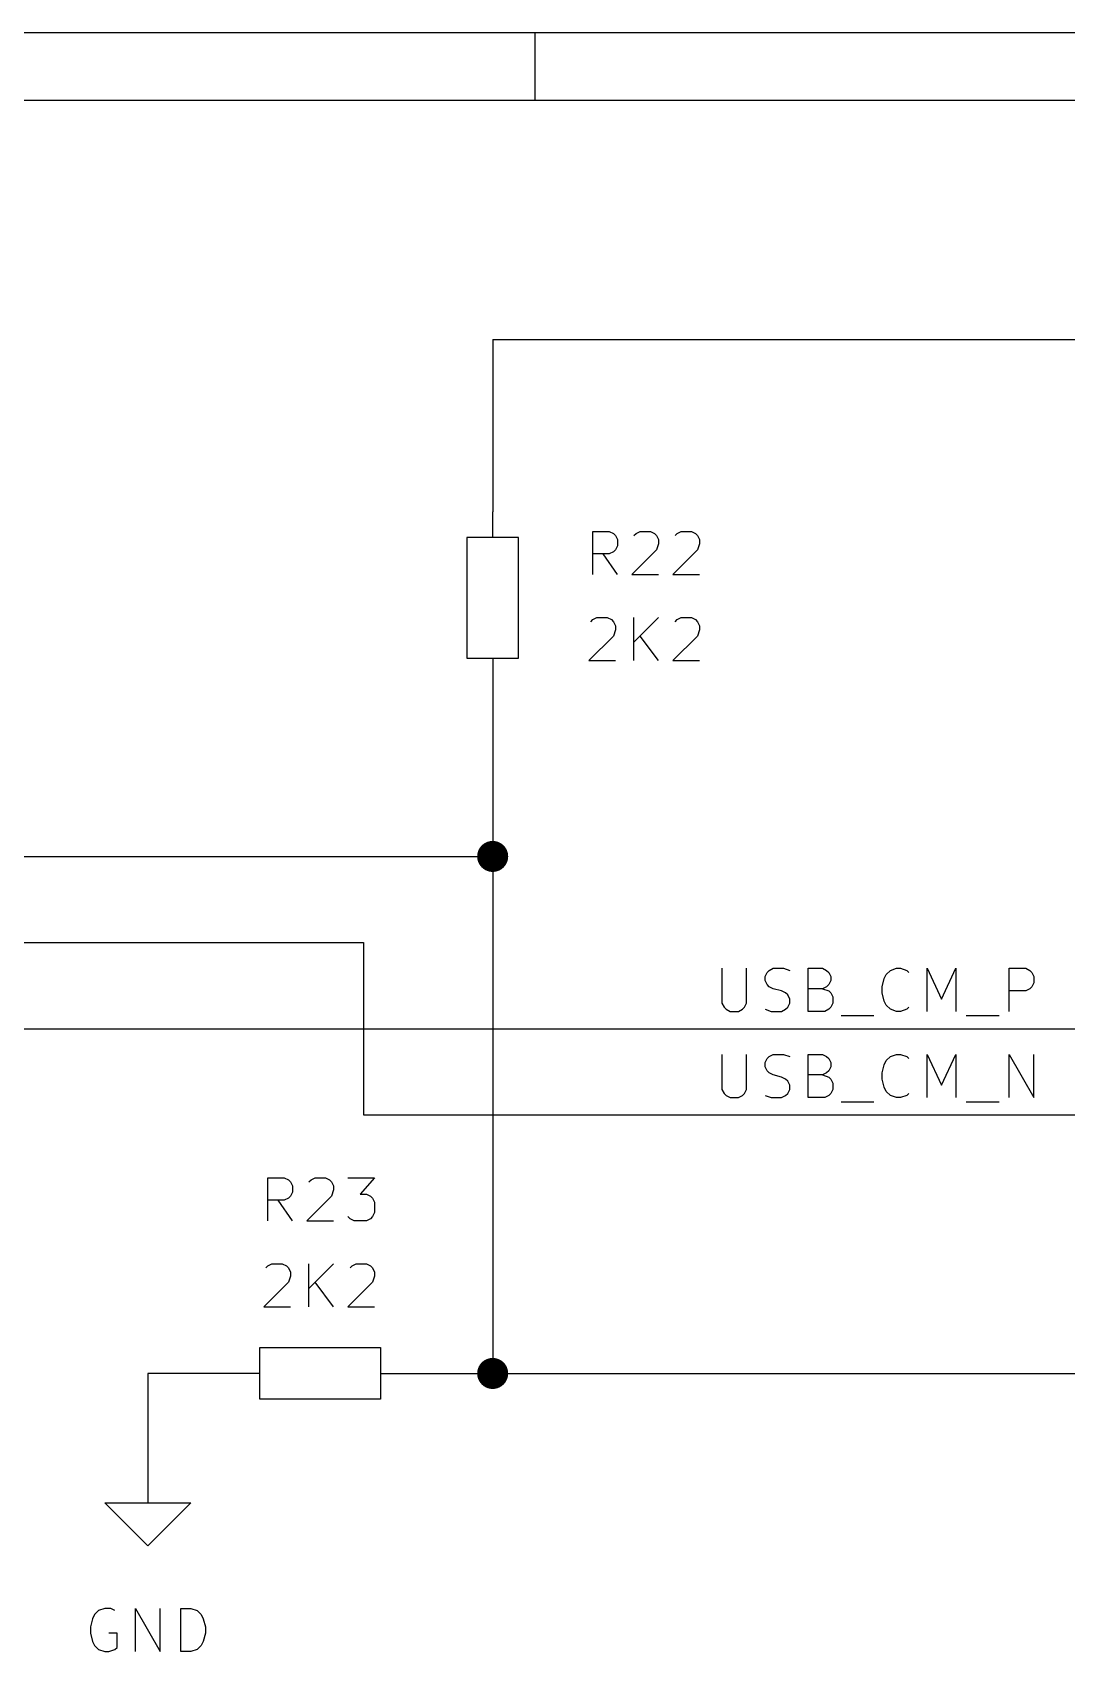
# Model space of a CAD drawing. Extents: x 0.4 to 11.3, y -7.9 to -0.4.
# Drawn here: x 5.716 to 6.916, y -2.273 to -0.394 of the extents above; entities that cross this region are included whole.
import ezdxf

# ---------------------------------------------------------------- set-up
doc = ezdxf.new("R2010")
doc.units = 0
doc.header["$MEASUREMENT"] = 0
for name, color, linetype in [('CYAN2', 4, 'CONTINUOUS'), ('GRAY1', 251, 'CONTINUOUS'), ('GREEN3', 91, 'CONTINUOUS'), ('RED2', 1, 'CONTINUOUS')]:
    doc.layers.add(name, color=color, linetype=linetype)

msp = doc.modelspace()

# ---------------------------------------------------------------- linework, layer by layer
at = {"layer": 'CYAN2', "linetype": 'CONTINUOUS'}
for p, q in [((6.3663, -1.0228), (6.3663, -0.9728)), ((6.3663, -0.9728), (6.3853, -0.9728)), ((6.3853, -0.9728), (6.3901, -0.9752)), ((6.3901, -0.9752), (6.3925, -0.9776)), ((6.4139, -0.9776), (6.4163, -0.9752)), ((6.4163, -0.9752), (6.421, -0.9728)), ((6.421, -0.9728), (6.4329, -0.9728)), ((6.4329, -0.9728), (6.4377, -0.9752)), ((6.4377, -0.9752), (6.4401, -0.9776)), ((6.4615, -0.9776), (6.4639, -0.9752)), ((6.4639, -0.9752), (6.4687, -0.9728)), ((6.4687, -0.9728), (6.4806, -0.9728)), ((6.4806, -0.9728), (6.4853, -0.9752)), ((6.4853, -0.9752), (6.4877, -0.9776)), ((6.3925, -0.9942), (6.3901, -0.9966)), ((6.3925, -0.9776), (6.3949, -0.9823)), ((6.3949, -0.9895), (6.3925, -0.9942)), ((6.3949, -0.9823), (6.3949, -0.9895)), ((6.4401, -0.9942), (6.4115, -1.0228)), ((6.4401, -0.9776), (6.4425, -0.9823)), ((6.4425, -0.9871), (6.4401, -0.9942)), ((6.4425, -0.9823), (6.4425, -0.9871)), ((6.4877, -0.9942), (6.4591, -1.0228)), ((6.4877, -0.9776), (6.4901, -0.9823)), ((6.4901, -0.9871), (6.4877, -0.9942)), ((6.4901, -0.9823), (6.4901, -0.9871)), ((6.3853, -0.999), (6.3663, -0.999)), ((6.3949, -1.0228), (6.3782, -0.999)), ((6.3901, -0.9966), (6.3853, -0.999)), ((6.4115, -1.0228), (6.4425, -1.0228)), ((6.4591, -1.0228), (6.4901, -1.0228)), ((6.3639, -1.0776), (6.3663, -1.0752)), ((6.3663, -1.0752), (6.371, -1.0728)), ((6.371, -1.0728), (6.3829, -1.0728)), ((6.3829, -1.0728), (6.3877, -1.0752)), ((6.3877, -1.0752), (6.3901, -1.0776)), ((6.3901, -1.0776), (6.3925, -1.0823)), ((6.3925, -1.0871), (6.3901, -1.0942)), ((6.3925, -1.0823), (6.3925, -1.0871)), ((6.4139, -1.1228), (6.4139, -1.0728)), ((6.4425, -1.0728), (6.4139, -1.1014)), ((6.4615, -1.0776), (6.4639, -1.0752)), ((6.4639, -1.0752), (6.4687, -1.0728)), ((6.4687, -1.0728), (6.4806, -1.0728)), ((6.4806, -1.0728), (6.4853, -1.0752)), ((6.4853, -1.0752), (6.4877, -1.0776)), ((6.4877, -1.0776), (6.4901, -1.0823)), ((6.4901, -1.0871), (6.4877, -1.0942)), ((6.4901, -1.0823), (6.4901, -1.0871)), ((6.3901, -1.0942), (6.3615, -1.1228)), ((6.4425, -1.1228), (6.421, -1.0942)), ((6.4877, -1.0942), (6.4591, -1.1228)), ((6.3615, -1.1228), (6.3925, -1.1228)), ((6.4591, -1.1228), (6.4901, -1.1228)), ((5.9893, -1.7728), (5.9893, -1.7228)), ((5.9893, -1.7228), (6.0083, -1.7228)), ((6.0083, -1.7228), (6.0131, -1.7252)), ((6.0131, -1.7252), (6.0155, -1.7276)), ((6.0155, -1.7276), (6.0179, -1.7323)), ((6.0369, -1.7276), (6.0393, -1.7252)), ((6.0393, -1.7252), (6.044, -1.7228)), ((6.044, -1.7228), (6.056, -1.7228)), ((6.056, -1.7228), (6.0607, -1.7252)), ((6.0607, -1.7252), (6.0631, -1.7276)), ((6.0631, -1.7276), (6.0655, -1.7323)), ((6.0821, -1.7228), (6.1131, -1.7228)), ((6.1131, -1.7228), (6.0964, -1.7419)), ((6.0131, -1.7466), (6.0083, -1.749)), ((6.0155, -1.7442), (6.0131, -1.7466)), ((6.0179, -1.7395), (6.0155, -1.7442)), ((6.0179, -1.7323), (6.0179, -1.7395)), ((6.0631, -1.7442), (6.0345, -1.7728)), ((6.0655, -1.7371), (6.0631, -1.7442)), ((6.0655, -1.7323), (6.0655, -1.7371)), ((6.0964, -1.7419), (6.1036, -1.7419)), ((6.1036, -1.7419), (6.1083, -1.7442)), ((6.1083, -1.7442), (6.1107, -1.7466)), ((6.1107, -1.7466), (6.1131, -1.7514)), ((6.0083, -1.749), (5.9893, -1.749)), ((6.0179, -1.7728), (6.0012, -1.749)), ((6.1131, -1.7633), (6.1107, -1.768)), ((6.1131, -1.7514), (6.1131, -1.7633)), ((6.0345, -1.7728), (6.0655, -1.7728)), ((6.0845, -1.7704), (6.0821, -1.768)), ((6.0893, -1.7728), (6.0845, -1.7704)), ((6.1036, -1.7728), (6.0893, -1.7728)), ((6.1083, -1.7704), (6.1036, -1.7728)), ((6.1107, -1.768), (6.1083, -1.7704)), ((5.9869, -1.8276), (5.9893, -1.8252)), ((5.9893, -1.8252), (5.994, -1.8228)), ((5.994, -1.8228), (6.006, -1.8228)), ((6.006, -1.8228), (6.0107, -1.8252)), ((6.0107, -1.8252), (6.0131, -1.8276)), ((6.0131, -1.8276), (6.0155, -1.8323)), ((6.0155, -1.8371), (6.0131, -1.8442)), ((6.0155, -1.8323), (6.0155, -1.8371)), ((6.0369, -1.8728), (6.0369, -1.8228)), ((6.0655, -1.8228), (6.0369, -1.8514)), ((6.0845, -1.8276), (6.0869, -1.8252)), ((6.0869, -1.8252), (6.0917, -1.8228)), ((6.0917, -1.8228), (6.1036, -1.8228)), ((6.1036, -1.8228), (6.1083, -1.8252)), ((6.1083, -1.8252), (6.1107, -1.8276)), ((6.1107, -1.8276), (6.1131, -1.8323)), ((6.1131, -1.8371), (6.1107, -1.8442)), ((6.1131, -1.8323), (6.1131, -1.8371)), ((6.0131, -1.8442), (5.9845, -1.8728)), ((6.0655, -1.8728), (6.044, -1.8442)), ((6.1107, -1.8442), (6.0821, -1.8728)), ((5.9845, -1.8728), (6.0155, -1.8728)), ((6.0821, -1.8728), (6.1131, -1.8728)), ((5.7857, -2.2347), (5.7833, -2.2442)), ((5.7881, -2.2299), (5.7857, -2.2347)), ((5.7929, -2.2252), (5.7881, -2.2299)), ((5.8, -2.2228), (5.7929, -2.2252)), ((5.8071, -2.2228), (5.8, -2.2228)), ((5.8119, -2.2252), (5.8071, -2.2228)), ((5.8357, -2.2728), (5.8357, -2.2228)), ((5.8357, -2.2228), (5.8643, -2.2728)), ((5.8643, -2.2728), (5.8643, -2.2228)), ((5.8881, -2.2728), (5.8881, -2.2228)), ((5.8881, -2.2228), (5.9, -2.2228)), ((5.9, -2.2228), (5.9071, -2.2252)), ((5.9071, -2.2252), (5.9119, -2.2299)), ((5.9119, -2.2299), (5.9143, -2.2347)), ((5.9143, -2.2347), (5.9167, -2.2442)), ((5.7833, -2.2442), (5.7833, -2.2514)), ((5.7833, -2.2514), (5.7857, -2.2609)), ((5.8143, -2.2514), (5.8048, -2.2514)), ((5.8143, -2.268), (5.8143, -2.2514)), ((5.9167, -2.2514), (5.9143, -2.2609)), ((5.9167, -2.2442), (5.9167, -2.2514)), ((5.7857, -2.2609), (5.7881, -2.2657)), ((5.7881, -2.2657), (5.7929, -2.2704)), ((5.7929, -2.2704), (5.8, -2.2728)), ((5.8, -2.2728), (5.8048, -2.2728)), ((5.8048, -2.2728), (5.8119, -2.2704)), ((5.8119, -2.2704), (5.8143, -2.268)), ((5.9, -2.2728), (5.8881, -2.2728)), ((5.9071, -2.2704), (5.9, -2.2728)), ((5.9119, -2.2657), (5.9071, -2.2704)), ((5.9143, -2.2609), (5.9119, -2.2657))]:
    msp.add_line(p, q, dxfattribs=at)
at = {"layer": 'GRAY1', "linetype": 'CONTINUOUS'}
for p, q in [((6.516, -1.4798), (6.516, -1.5203)), ((6.5446, -1.5203), (6.5446, -1.4798)), ((6.5684, -1.4846), (6.5708, -1.4822)), ((6.5708, -1.4822), (6.5755, -1.4798)), ((6.5755, -1.4798), (6.5874, -1.4798)), ((6.5874, -1.4798), (6.5946, -1.4822)), ((6.616, -1.5298), (6.616, -1.4798)), ((6.616, -1.4798), (6.6327, -1.4798)), ((6.6327, -1.4798), (6.6374, -1.4822)), ((6.6374, -1.4822), (6.6398, -1.4846)), ((6.7065, -1.4869), (6.7113, -1.4822)), ((6.7113, -1.4822), (6.7184, -1.4798)), ((6.7184, -1.4798), (6.7232, -1.4798)), ((6.7232, -1.4798), (6.7303, -1.4822)), ((6.7303, -1.4822), (6.7327, -1.4846)), ((6.7541, -1.5298), (6.7541, -1.4798)), ((6.7541, -1.4798), (6.7708, -1.5155)), ((6.7708, -1.5155), (6.7874, -1.4798)), ((6.7874, -1.4798), (6.7874, -1.5298)), ((6.8493, -1.5298), (6.8493, -1.4798)), ((6.8493, -1.4798), (6.8684, -1.4798)), ((6.8684, -1.4798), (6.8732, -1.4822)), ((6.8732, -1.4822), (6.8755, -1.4846)), ((6.566, -1.4893), (6.5684, -1.4846)), ((6.566, -1.4941), (6.566, -1.4893)), ((6.5684, -1.4988), (6.566, -1.4941)), ((6.5708, -1.5012), (6.5684, -1.4988)), ((6.5755, -1.5036), (6.5708, -1.5012)), ((6.6374, -1.5012), (6.6327, -1.5036)), ((6.6398, -1.4988), (6.6374, -1.5012)), ((6.6398, -1.4846), (6.6422, -1.4893)), ((6.6422, -1.4941), (6.6398, -1.4988)), ((6.6422, -1.4893), (6.6422, -1.4941)), ((6.7017, -1.5012), (6.7041, -1.4917)), ((6.7017, -1.5084), (6.7017, -1.5012)), ((6.7041, -1.4917), (6.7065, -1.4869)), ((6.8755, -1.5012), (6.8732, -1.5036)), ((6.8755, -1.4846), (6.8779, -1.4893)), ((6.8779, -1.4965), (6.8755, -1.5012)), ((6.8779, -1.4893), (6.8779, -1.4965)), ((6.516, -1.5203), (6.5184, -1.525)), ((6.5422, -1.525), (6.5446, -1.5203)), ((6.5851, -1.506), (6.5755, -1.5036)), ((6.5898, -1.5084), (6.5851, -1.506)), ((6.5922, -1.5108), (6.5898, -1.5084)), ((6.5946, -1.5155), (6.5922, -1.5108)), ((6.5922, -1.525), (6.5946, -1.5203)), ((6.5946, -1.5203), (6.5946, -1.5155)), ((6.6327, -1.5036), (6.616, -1.5036)), ((6.6327, -1.5036), (6.6398, -1.506)), ((6.6398, -1.506), (6.6422, -1.5084)), ((6.6422, -1.5084), (6.6446, -1.5131)), ((6.6446, -1.5203), (6.6422, -1.525)), ((6.6446, -1.5131), (6.6446, -1.5203)), ((6.7041, -1.5179), (6.7017, -1.5084)), ((6.7065, -1.5227), (6.7041, -1.5179)), ((6.8684, -1.506), (6.8493, -1.506)), ((6.8732, -1.5036), (6.8684, -1.506)), ((6.5184, -1.525), (6.5208, -1.5274)), ((6.5208, -1.5274), (6.5255, -1.5298)), ((6.5255, -1.5298), (6.5351, -1.5298)), ((6.5351, -1.5298), (6.5398, -1.5274)), ((6.5398, -1.5274), (6.5422, -1.525)), ((6.566, -1.5274), (6.5732, -1.5298)), ((6.5732, -1.5298), (6.5851, -1.5298)), ((6.5851, -1.5298), (6.5898, -1.5274)), ((6.5898, -1.5274), (6.5922, -1.525)), ((6.6351, -1.5298), (6.616, -1.5298)), ((6.6398, -1.5274), (6.6351, -1.5298)), ((6.6422, -1.525), (6.6398, -1.5274)), ((6.6541, -1.5346), (6.6922, -1.5346)), ((6.7113, -1.5274), (6.7065, -1.5227)), ((6.7184, -1.5298), (6.7113, -1.5274)), ((6.7232, -1.5298), (6.7184, -1.5298)), ((6.7303, -1.5274), (6.7232, -1.5298)), ((6.7327, -1.525), (6.7303, -1.5274)), ((6.7993, -1.5346), (6.8374, -1.5346)), ((6.516, -1.5798), (6.516, -1.6203)), ((6.5446, -1.6203), (6.5446, -1.5798)), ((6.566, -1.5893), (6.5684, -1.5846)), ((6.566, -1.5941), (6.566, -1.5893)), ((6.5684, -1.5988), (6.566, -1.5941)), ((6.5684, -1.5846), (6.5708, -1.5822)), ((6.5708, -1.5822), (6.5755, -1.5798)), ((6.5755, -1.5798), (6.5874, -1.5798)), ((6.5874, -1.5798), (6.5946, -1.5822)), ((6.616, -1.6298), (6.616, -1.5798)), ((6.616, -1.5798), (6.6327, -1.5798)), ((6.6327, -1.5798), (6.6374, -1.5822)), ((6.6374, -1.5822), (6.6398, -1.5846)), ((6.6398, -1.5846), (6.6422, -1.5893)), ((6.6422, -1.5941), (6.6398, -1.5988)), ((6.6422, -1.5893), (6.6422, -1.5941)), ((6.7017, -1.6012), (6.7041, -1.5917)), ((6.7041, -1.5917), (6.7065, -1.5869)), ((6.7065, -1.5869), (6.7113, -1.5822)), ((6.7113, -1.5822), (6.7184, -1.5798)), ((6.7184, -1.5798), (6.7232, -1.5798)), ((6.7232, -1.5798), (6.7303, -1.5822)), ((6.7303, -1.5822), (6.7327, -1.5846)), ((6.7541, -1.6298), (6.7541, -1.5798)), ((6.7541, -1.5798), (6.7708, -1.6155)), ((6.7708, -1.6155), (6.7874, -1.5798)), ((6.7874, -1.5798), (6.7874, -1.6298)), ((6.8493, -1.6298), (6.8493, -1.5798)), ((6.8493, -1.5798), (6.8779, -1.6298)), ((6.8779, -1.6298), (6.8779, -1.5798)), ((6.5708, -1.6012), (6.5684, -1.5988)), ((6.5755, -1.6036), (6.5708, -1.6012)), ((6.5851, -1.606), (6.5755, -1.6036)), ((6.5898, -1.6084), (6.5851, -1.606)), ((6.5922, -1.6108), (6.5898, -1.6084)), ((6.5946, -1.6155), (6.5922, -1.6108)), ((6.5946, -1.6203), (6.5946, -1.6155)), ((6.6327, -1.6036), (6.616, -1.6036)), ((6.6374, -1.6012), (6.6327, -1.6036)), ((6.6327, -1.6036), (6.6398, -1.606)), ((6.6398, -1.5988), (6.6374, -1.6012)), ((6.6398, -1.606), (6.6422, -1.6084)), ((6.6422, -1.6084), (6.6446, -1.6131)), ((6.6446, -1.6131), (6.6446, -1.6203)), ((6.7017, -1.6084), (6.7017, -1.6012)), ((6.7041, -1.6179), (6.7017, -1.6084)), ((6.516, -1.6203), (6.5184, -1.625)), ((6.5184, -1.625), (6.5208, -1.6274)), ((6.5208, -1.6274), (6.5255, -1.6298)), ((6.5255, -1.6298), (6.5351, -1.6298)), ((6.5351, -1.6298), (6.5398, -1.6274)), ((6.5398, -1.6274), (6.5422, -1.625)), ((6.5422, -1.625), (6.5446, -1.6203)), ((6.566, -1.6274), (6.5732, -1.6298)), ((6.5732, -1.6298), (6.5851, -1.6298)), ((6.5851, -1.6298), (6.5898, -1.6274)), ((6.5898, -1.6274), (6.5922, -1.625)), ((6.5922, -1.625), (6.5946, -1.6203)), ((6.6351, -1.6298), (6.616, -1.6298)), ((6.6398, -1.6274), (6.6351, -1.6298)), ((6.6422, -1.625), (6.6398, -1.6274)), ((6.6446, -1.6203), (6.6422, -1.625)), ((6.6541, -1.6346), (6.6922, -1.6346)), ((6.7065, -1.6227), (6.7041, -1.6179)), ((6.7113, -1.6274), (6.7065, -1.6227)), ((6.7184, -1.6298), (6.7113, -1.6274)), ((6.7232, -1.6298), (6.7184, -1.6298)), ((6.7303, -1.6274), (6.7232, -1.6298)), ((6.7327, -1.625), (6.7303, -1.6274)), ((6.7993, -1.6346), (6.8374, -1.6346))]:
    msp.add_line(p, q, dxfattribs=at)
at = {"layer": 'GREEN3', "linetype": 'CONTINUOUS'}
for p, q in [((6.25, -0.75), (6.25, -0.95)), ((6.25, -0.75), (8.65, -0.75)), ((6.25, -1.15), (6.25, -1.35)), ((3.45, -1.35), (6.25, -1.35)), ((6.25, -1.35), (6.25, -1.95)), ((3.45, -1.45), (6.1, -1.45)), ((6.1, -1.45), (6.1, -1.65)), ((3.45, -1.55), (7.05, -1.55)), ((6.1, -1.65), (7.05, -1.65)), ((5.95, -1.95), (5.85, -1.95)), ((5.85, -1.95), (5.85, -2.05)), ((6.15, -1.95), (6.25, -1.95)), ((6.25, -1.95), (7.05, -1.95))]:
    msp.add_line(p, q, dxfattribs=at)
at = {"layer": 'GREEN3', "const_width": 0.018}
for points in [[(6.241, -1.35, 1), (6.259, -1.35, 1)], [(6.241, -1.95, 1), (6.259, -1.95, 1)]]:
    msp.add_lwpolyline(points, format="xyb", close=True, dxfattribs=at)
at = {"layer": 'RED2', "linetype": 'CONTINUOUS'}
for p, q in [((0.3937, -0.3937), (11.2993, -0.3937)), ((6.2992, -0.4724), (6.2992, -0.3937)), ((0.4724, -0.4724), (11.2206, -0.4724)), ((6.25, -0.98), (6.25, -0.95)), ((6.28, -0.98), (6.22, -0.98)), ((6.22, -0.98), (6.22, -1.12)), ((6.28, -1.12), (6.28, -0.98)), ((6.22, -1.12), (6.28, -1.12)), ((6.25, -1.12), (6.25, -1.15)), ((5.98, -1.98), (5.98, -1.92)), ((5.98, -1.92), (6.12, -1.92)), ((6.12, -1.92), (6.12, -1.98)), ((5.98, -1.95), (5.95, -1.95)), ((6.12, -1.95), (6.15, -1.95)), ((6.12, -1.98), (5.98, -1.98)), ((5.85, -2.05), (5.85, -2.1)), ((5.85, -2.15), (5.8, -2.1)), ((5.8, -2.1), (5.85, -2.1)), ((5.85, -2.1), (5.9, -2.1)), ((5.9, -2.1), (5.85, -2.15))]:
    msp.add_line(p, q, dxfattribs=at)

doc.saveas('drawing.dxf')
